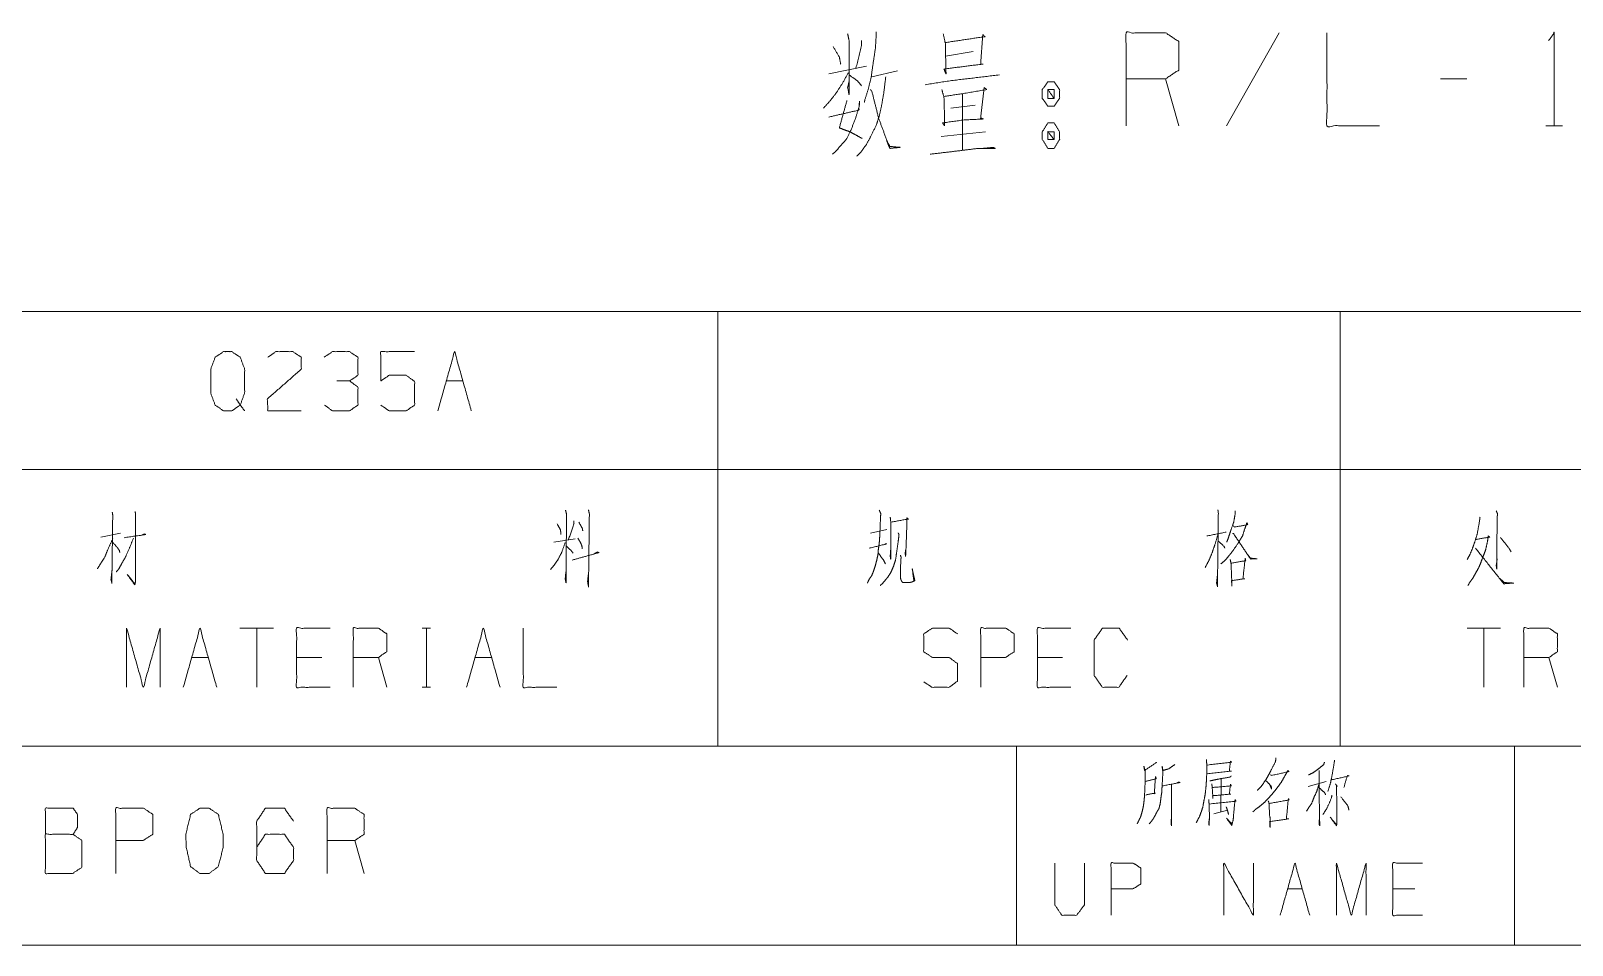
# Model space of a CAD drawing. Header units: millimetres. Extents: x 0 to 420, y 0 to 297.
# Drawn here: x 285.4 to 347.3, y 29 to 65.7 of the extents above; entities that cross this region are included whole.
import ezdxf

# ---------------------------------------------------------------- set-up
doc = ezdxf.new("R2010")
doc.units = ezdxf.units.MM
doc.layers.add('1', color=7, linetype='Continuous', true_color=0xffffff)

msp = doc.modelspace()

# ---------------------------------------------------------------- linework, layer by layer
at = {"layer": '1', "color": 95, "linetype": 'Continuous', "lineweight": 18}
for p, q in [((335.552, 65.664), (333.437, 61.924)), ((322.139, 64.72), (323.252, 64.916)), ((317.464, 64.011), (318.967, 64.326)), ((319.189, 63.893), (320.219, 64.129)), ((331.517, 61.924), (330.988, 63.814)), ((343.093, 63.814), (342.035, 63.814)), ((322.835, 63.224), (322.835, 60.94)), ((322.361, 62.633), (323.336, 62.751)), ((346.265, 61.924), (346.933, 61.924)), ((321.972, 61.491), (323.753, 61.688)), ((283, 54.463), (313, 54.463)), ((313, 54.463), (313, 48.113)), ((313, 54.463), (338, 54.463)), ((338, 54.463), (338, 48.113)), ((338, 54.463), (368, 54.463)), ((302.087, 51.675), (302.759, 51.675)), ((283, 48.113), (313, 48.113)), ((313, 48.113), (313, 37)), ((313, 48.113), (338, 48.113)), ((338, 48.113), (338, 37)), ((338, 48.113), (368, 48.113)), ((288.212, 45.4), (289.007, 45.55)), ((306.406, 45.2), (307.272, 45.325)), ((319.13, 45.55), (319.784, 45.7)), ((295.143, 41.737), (293.8, 41.737)), ((294.472, 41.737), (294.472, 39.362)), ((301.124, 41.737), (301.46, 41.737)), ((301.301, 41.737), (301.301, 39.362)), ((344.449, 41.737), (343.106, 41.737)), ((343.778, 41.737), (343.778, 39.362)), ((291.859, 40.563), (292.531, 40.563)), ((297.084, 40.563), (296.076, 40.563)), ((299.696, 39.362), (299.36, 40.563)), ((303.242, 40.563), (303.913, 40.563)), ((326.847, 40.563), (325.839, 40.563)), ((346.726, 39.362), (346.39, 40.563)), ((301.124, 39.362), (301.46, 39.362)), ((283, 37), (313, 37)), ((313, 37), (338, 37)), ((338, 37), (368, 37)), ((333.22, 35.666), (333.204, 34.364)), ((336.715, 35.379), (337.433, 35.578)), ((332.923, 34.275), (333.469, 34.43)), ((298.784, 31.882), (298.413, 33.206)), ((335.887, 31.261), (336.48, 31.261)), ((341.006, 31.261), (340.116, 31.261))]:
    msp.add_line(p, q, dxfattribs=at)
at = {"layer": '1', "color": 132, "linetype": 'Continuous', "lineweight": 18}
for p, q in [((235, 37), (415, 37)), ((325, 37), (325, 29)), ((345, 37), (345, 29)), ((235, 29), (415, 29))]:
    msp.add_line(p, q, dxfattribs=at)
at = {"layer": '1', "color": 95, "linetype": 'Continuous', "lineweight": 18}
for points, knots in [([(319.356, 65.704), (319.356, 65.468), (319.328, 65.035), (319.245, 64.483), (319.161, 63.893), (319.05, 63.42), (318.911, 62.987), (318.883, 62.869)], [0, 0, 0.08186, 0.232244, 0.425427, 0.632112, 0.800314, 0.957948, 1, 1]), ([(329.402, 61.924), (329.402, 65.664), (330.988, 65.664), (331.517, 65.31), (331.517, 64.168), (330.988, 63.814), (329.402, 63.814)], [0, 0, 0.400952, 0.571035, 0.639278, 0.761674, 0.829917, 1, 1]), ([(337.472, 65.664), (337.472, 61.924), (339.587, 61.924)], [0, 0, 0.638733, 1, 1]), ([(346.377, 65.35), (346.599, 65.664), (346.599, 61.924)], [0, 0, 0.093487, 1, 1]), ([(317.631, 65.113), (317.881, 64.68), (317.937, 64.405)], [0, 0, 0.640216, 1, 1]), ([(318.215, 65.625), (318.271, 65.35), (318.271, 63.184), (318.215, 63.46), (318.271, 63.696)], [0, 0, 0.094654, 0.823643, 0.918297, 1, 1]), ([(318.772, 65.35), (318.772, 65.153), (318.549, 64.247)], [0, 0, 0.174306, 1, 1]), ([(322.055, 65.625), (322.139, 65.231), (322.167, 64.011), (322.083, 64.208), (323.642, 64.405), (323.558, 64.405), (323.642, 65.586), (323.725, 65.507), (322.139, 65.271)], [0, 0, 0.062938, 0.253849, 0.287287, 0.532982, 0.546038, 0.731203, 0.749152, 1, 1]), ([(318.243, 64.05), (317.992, 63.617), (317.742, 63.224), (317.491, 62.909), (317.241, 62.633)], [0, 0, 0.287238, 0.55514, 0.786184, 1, 1]), ([(318.271, 63.972), (318.605, 63.735), (318.772, 63.538)], [0, 0, 0.613108, 1, 1]), ([(319.746, 63.893), (319.662, 63.224), (319.579, 62.751), (319.495, 62.357), (319.384, 62.003), (319.161, 61.531), (318.967, 61.176), (318.744, 60.861), (318.577, 60.704)], [0, 0, 0.194372, 0.33263, 0.448612, 0.555645, 0.70616, 0.82269, 0.933851, 1, 1]), ([(321.332, 63.578), (322.334, 63.735), (324.31, 63.972)], [0, 0, 0.33759, 1, 1]), ([(319.134, 63.381), (319.189, 63.302), (319.468, 62.2), (319.662, 61.688), (319.857, 61.137), (319.913, 61.019), (320.33, 61.058), (319.913, 61.098), (319.774, 61.334)], [0, 0, 0.026718, 0.341744, 0.493484, 0.655464, 0.691645, 0.807839, 0.924033, 1, 1]), ([(322, 63.381), (322.083, 63.066), (322.111, 62.121), (322.111, 61.924), (322.027, 62.042), (322.89, 62.161), (323.67, 62.2), (323.558, 62.239), (323.697, 63.46), (323.809, 63.381), (322.862, 63.224), (322.083, 63.105)], [0, 0, 0.050173, 0.195727, 0.226037, 0.24831, 0.382415, 0.502573, 0.520756, 0.7099, 0.730899, 0.878625, 1, 1]), ([(326.508, 63.696), (326.257, 63.696), (326.035, 63.381), (326.035, 63.027), (326.257, 62.712), (326.508, 62.712), (326.73, 63.027), (326.73, 63.381), (326.508, 63.696)], [0, 0, 0.091008, 0.231142, 0.359869, 0.500004, 0.591013, 0.731144, 0.85987, 1, 1]), ([(326.257, 63.027), (326.508, 63.027), (326.257, 63.381), (326.257, 63.027)], [0, 0, 0.241156, 0.658897, 1, 1]), ([(326.508, 63.027), (326.508, 63.381), (326.257, 63.381)], [0, 0, 0.585827, 1, 1]), ([(317.464, 62.279), (318.66, 62.554), (318.688, 62.909), (318.688, 62.751), (318.549, 62.279), (318.354, 61.767), (318.159, 61.373), (317.937, 61.137), (317.742, 60.901), (317.603, 60.783)], [0, 0, 0.30447, 0.392578, 0.431617, 0.55371, 0.68947, 0.798365, 0.878842, 0.954749, 1, 1]), ([(318.187, 62.948), (317.881, 61.846), (318.076, 61.767), (318.299, 61.688), (318.521, 61.57), (318.8, 61.413)], [0, 0, 0.52911, 0.626298, 0.735532, 0.852097, 1, 1]), ([(326.73, 61.688), (326.508, 62.042), (326.257, 62.042), (326.035, 61.688), (326.035, 61.373), (326.257, 61.019), (326.508, 61.019), (326.73, 61.373), (326.73, 61.688)], [0, 0, 0.149198, 0.238508, 0.38771, 0.499998, 0.649202, 0.738512, 0.887711, 1, 1]), ([(326.257, 61.688), (326.257, 61.373), (326.508, 61.373)], [0, 0, 0.556989, 1, 1]), ([(326.508, 61.688), (326.257, 61.688), (326.508, 61.373), (326.508, 61.688)], [0, 0, 0.258816, 0.674596, 1, 1]), ([(321.526, 60.783), (322.835, 60.94), (323.475, 61.019), (324.143, 61.019), (324.059, 61.058), (323.642, 61.019)], [0, 0, 0.419314, 0.624579, 0.837164, 0.866544, 1, 1]), ([(293.653, 50.95), (293.812, 50.7), (293.476, 50.475), (293.14, 50.475), (292.804, 50.7), (292.628, 51.175), (292.628, 52.15), (292.804, 52.625), (293.14, 52.85), (293.476, 52.85), (293.812, 52.625), (293.989, 52.15), (293.989, 51.2), (293.812, 50.7), (293.989, 50.475)], [0, 0, 0.043279, 0.102317, 0.151367, 0.210407, 0.284429, 0.426831, 0.500853, 0.559894, 0.608944, 0.667982, 0.742004, 0.880755, 0.958211, 1, 1]), ([(294.922, 52.625), (295.24, 52.85), (295.929, 52.85), (296.265, 52.625), (296.265, 52.15), (294.904, 50.95), (294.922, 50.475), (296.265, 50.475)], [0, 0, 0.069691, 0.192979, 0.265274, 0.350227, 0.674741, 0.759752, 1, 1]), ([(298.206, 51.675), (298.542, 51.9), (298.542, 52.625), (298.206, 52.85), (297.516, 52.85), (297.181, 52.625)], [0, 0, 0.153872, 0.429851, 0.583723, 0.846122, 1, 1]), ([(299.457, 50.7), (299.793, 50.475), (300.482, 50.475), (300.818, 50.7), (300.818, 51.65), (300.482, 51.9), (299.793, 51.9), (299.457, 51.675), (299.457, 52.85), (300.818, 52.85)], [0, 0, 0.062229, 0.168345, 0.230571, 0.376816, 0.441264, 0.547379, 0.609609, 0.79049, 1, 1]), ([(297.198, 50.7), (297.516, 50.475), (298.206, 50.475), (298.542, 50.7), (298.542, 51.425), (298.206, 51.675), (297.693, 51.675)], [0, 0, 0.124123, 0.34369, 0.472445, 0.703376, 0.836727, 1, 1]), ([(306.883, 46.475), (306.919, 46.325), (306.901, 43.575), (306.866, 43.725), (306.901, 44.025)], [0, 0, 0.04586, 0.864244, 0.910105, 1, 1]), ([(307.803, 46.5), (307.838, 46.325), (307.803, 43.4), (307.767, 43.625), (307.803, 43.925)], [0, 0, 0.049134, 0.854185, 0.916866, 1, 1]), ([(319.483, 46.475), (319.554, 46.325), (319.536, 46.25), (319.518, 45.75), (319.501, 45.4), (319.483, 45.15), (319.448, 44.9), (319.43, 44.675), (319.377, 44.45), (319.324, 44.25), (319.253, 44.025), (319.183, 43.85), (319.077, 43.7), (319.006, 43.55)], [0, 0, 0.054643, 0.080035, 0.244904, 0.360386, 0.442974, 0.526176, 0.600549, 0.676724, 0.744906, 0.822623, 0.884822, 0.945356, 1, 1]), ([(333.089, 46.5), (333.107, 46.35), (333.071, 43.425), (333.036, 43.55), (333.071, 43.875)], [0, 0, 0.04275, 0.870699, 0.907468, 1, 1]), ([(333.778, 46.45), (333.778, 46.3), (333.725, 46), (333.601, 45.65), (333.513, 45.375), (333.442, 45.2)], [0, 0, 0.115078, 0.348801, 0.633599, 0.855199, 1, 1]), ([(344.273, 46.45), (344.326, 46.325), (344.308, 46.2), (344.29, 44.125), (344.273, 44.25), (344.308, 44.525)], [0, 0, 0.049547, 0.09561, 0.852768, 0.898832, 1, 1]), ([(288.672, 46.4), (288.689, 46.275), (288.654, 43.55), (288.619, 43.7), (288.672, 44.175)], [0, 0, 0.03624, 0.818558, 0.862798, 1, 1]), ([(289.591, 46.425), (289.608, 46.3), (289.608, 43.675), (289.591, 43.525), (289.573, 43.475), (289.273, 43.9), (289.573, 43.525)], [0, 0, 0.03191, 0.695404, 0.733579, 0.746984, 0.878542, 1, 1]), ([(306.548, 45.925), (306.671, 45.7), (306.689, 45.6), (306.689, 45.5)], [0, 0, 0.560245, 0.781808, 1, 1]), ([(307.219, 46.05), (307.219, 45.925), (306.989, 45.275)], [0, 0, 0.153484, 1, 1]), ([(307.414, 46), (307.555, 45.75), (307.573, 45.65)], [0, 0, 0.738795, 1, 1]), ([(319.925, 46.2), (319.943, 46.025), (319.943, 44.525), (319.925, 44.625), (319.943, 44.875)], [0, 0, 0.086729, 0.826348, 0.876422, 1, 1]), ([(319.96, 46), (320.65, 46.125), (320.597, 46.175), (320.597, 46.05), (320.561, 45), (320.544, 44.625), (320.526, 44.75), (320.544, 44.875)], [0, 0, 0.271858, 0.30014, 0.348647, 0.756336, 0.902019, 0.951009, 1, 1]), ([(333.708, 45.85), (333.761, 45.8), (334.291, 45.9), (334.255, 45.975), (334.167, 45.725), (334.079, 45.45), (333.973, 45.275), (333.884, 45.125), (333.637, 44.775), (333.531, 44.65), (333.389, 44.475), (333.213, 44.325)], [0, 0, 0.027225, 0.228751, 0.259718, 0.35875, 0.466632, 0.543055, 0.60808, 0.768168, 0.829389, 0.913418, 1, 1]), ([(343.619, 46.2), (343.601, 46.05), (343.513, 45.55), (343.407, 45.2), (343.318, 44.95), (343.212, 44.7), (343.106, 44.5)], [0, 0, 0.084492, 0.368532, 0.573116, 0.721448, 0.873361, 1, 1]), ([(288.689, 45.325), (288.513, 44.95), (288.371, 44.6), (288.23, 44.375), (288.071, 44.125)], [0, 0, 0.306151, 0.584923, 0.781175, 1, 1]), ([(289.52, 45.35), (289.379, 45), (289.202, 44.6), (289.043, 44.325), (288.937, 44.125), (288.831, 44)], [0, 0, 0.247885, 0.535064, 0.743693, 0.892347, 1, 1]), ([(289.149, 45.375), (290.015, 45.5), (289.962, 45.525), (289.856, 45.475)], [0, 0, 0.832664, 0.888443, 1, 1]), ([(307.378, 45.35), (307.484, 45.175), (307.537, 45.05), (307.555, 44.925)], [0, 0, 0.438509, 0.729472, 1, 1]), ([(320.243, 45.575), (320.278, 45.5), (320.243, 45.2), (320.19, 44.825), (320.137, 44.475), (320.066, 44.25), (319.96, 44), (319.837, 43.8), (319.731, 43.675), (319.607, 43.525), (319.518, 43.45)], [0, 0, 0.035516, 0.164907, 0.327134, 0.478764, 0.579789, 0.69611, 0.796849, 0.867063, 0.950352, 1, 1]), ([(333.089, 45.5), (332.965, 45.075), (332.859, 44.775), (332.735, 44.475), (332.576, 44.175)], [0, 0, 0.310645, 0.53395, 0.761691, 1, 1]), ([(332.647, 45.45), (332.682, 45.45), (333.425, 45.6)], [0, 0, 0.044591, 1, 1]), ([(333.089, 45.25), (333.336, 45.025), (333.372, 44.95)], [0, 0, 0.801345, 1, 1]), ([(333.69, 45.55), (333.725, 45.525), (334.397, 44.525), (334.662, 44.525), (334.397, 44.55), (334.308, 44.675)], [0, 0, 0.022413, 0.64578, 0.782975, 0.920778, 1, 1]), ([(343.442, 45.3), (344.007, 45.4), (343.954, 45.45), (343.919, 45.225), (343.848, 44.9), (343.778, 44.7), (343.672, 44.425), (343.583, 44.2), (343.442, 43.95), (343.336, 43.75), (343.124, 43.45)], [0, 0, 0.202439, 0.228126, 0.308401, 0.42563, 0.500398, 0.604281, 0.689484, 0.790714, 0.870504, 1, 1]), ([(344.432, 45.375), (344.467, 45.35), (344.785, 44.95), (344.874, 44.8)], [0, 0, 0.059427, 0.76102, 1, 1]), ([(288.707, 45.175), (288.954, 44.875), (288.972, 44.775)], [0, 0, 0.792937, 1, 1]), ([(306.866, 45.175), (306.724, 44.775), (306.565, 44.475), (306.424, 44.275), (306.283, 44.1)], [0, 0, 0.34388, 0.619111, 0.817638, 1, 1]), ([(306.901, 45.05), (307.131, 44.825), (307.184, 44.75)], [0, 0, 0.777846, 1, 1]), ([(307.149, 44.475), (308.227, 44.775), (308.156, 44.8), (308.032, 44.725)], [0, 0, 0.835919, 0.891927, 1, 1]), ([(319.077, 44.95), (319.784, 45.125), (319.731, 45.125), (319.713, 45.1)], [0, 0, 0.896999, 0.962298, 1, 1]), ([(319.448, 44.75), (319.66, 44.475), (319.731, 44.325)], [0, 0, 0.676829, 1, 1]), ([(320.332, 44.675), (320.367, 44.575), (320.349, 44.5), (320.332, 43.8), (320.349, 43.7), (320.385, 43.625), (320.42, 43.575), (320.72, 43.575), (320.809, 43.6), (320.915, 43.65), (320.809, 44.125), (320.879, 43.625)], [0, 0, 0.040324, 0.069618, 0.335838, 0.374446, 0.405968, 0.429248, 0.543483, 0.578406, 0.622978, 0.808014, 1, 1]), ([(343.442, 44.95), (344.573, 43.525), (344.98, 43.55), (344.962, 43.55), (344.591, 43.575), (344.396, 43.75)], [0, 0, 0.63218, 0.773702, 0.779842, 0.909107, 1, 1]), ([(333.584, 44.5), (333.619, 44.325), (333.655, 43.425), (333.637, 43.65), (334.167, 43.725), (334.096, 43.725), (334.185, 44.55), (334.202, 44.45), (333.619, 44.35)], [0, 0, 0.051987, 0.314256, 0.379976, 0.535917, 0.556508, 0.79811, 0.827679, 1, 1]), ([(289.247, 39.362), (289.247, 41.737), (289.919, 39.362), (290.59, 41.737), (290.59, 39.362)], [0, 0, 0.245192, 0.5, 0.754808, 1, 1]), ([(297.42, 39.362), (296.076, 39.362), (296.076, 41.737), (297.42, 41.737)], [0, 0, 0.26539, 0.73461, 1, 1]), ([(298.353, 39.362), (298.353, 41.737), (299.36, 41.737), (299.696, 41.513), (299.696, 40.788), (299.36, 40.563), (298.353, 40.563)], [0, 0, 0.400952, 0.571034, 0.639278, 0.761674, 0.829918, 1, 1]), ([(305.182, 41.737), (305.182, 39.362), (306.526, 39.362)], [0, 0, 0.638733, 1, 1]), ([(321.269, 39.588), (321.604, 39.362), (322.294, 39.362), (322.63, 39.613), (322.63, 40.313), (322.294, 40.563), (321.622, 40.563), (321.269, 40.788), (321.269, 41.513), (321.622, 41.737), (322.294, 41.737), (322.63, 41.513)], [0, 0, 0.068037, 0.184055, 0.25452, 0.372335, 0.4428, 0.555844, 0.626371, 0.748393, 0.81892, 0.931964, 1, 1]), ([(323.563, 39.362), (323.563, 41.737), (324.57, 41.737), (324.906, 41.513), (324.906, 40.788), (324.553, 40.563), (323.563, 40.563)], [0, 0, 0.401147, 0.571311, 0.639588, 0.762044, 0.832821, 1, 1]), ([(327.183, 39.362), (325.839, 39.362), (325.839, 41.737), (327.183, 41.737)], [0, 0, 0.26539, 0.73461, 1, 1]), ([(329.441, 39.838), (329.106, 39.362), (328.452, 39.362), (328.116, 39.838), (328.116, 41.263), (328.452, 41.737), (329.123, 41.737), (329.459, 41.263)], [0, 0, 0.114568, 0.243366, 0.357936, 0.638584, 0.753154, 0.885433, 1, 1]), ([(345.383, 39.362), (345.383, 41.737), (346.39, 41.737), (346.726, 41.513), (346.726, 40.788), (346.39, 40.563), (345.383, 40.563)], [0, 0, 0.400951, 0.571036, 0.639278, 0.761673, 0.829915, 1, 1]), ([(330.629, 36.351), (330.566, 36.307), (330.145, 36.02), (330.114, 36.196), (330.161, 36.02), (330.161, 35.446), (330.145, 35.092), (330.129, 34.849), (330.098, 34.606), (330.051, 34.386), (329.989, 34.165), (329.911, 34.01), (329.848, 33.878)], [0, 0, 0.024363, 0.186803, 0.243942, 0.302154, 0.485024, 0.597668, 0.675195, 0.753199, 0.825098, 0.89819, 0.953346, 1, 1]), ([(331.363, 36.262), (331.113, 36.086), (330.879, 36.02), (330.847, 36.196), (330.879, 35.931), (330.863, 35.666), (330.847, 35.379), (330.832, 35.136), (330.801, 34.916), (330.769, 34.673), (330.723, 34.496), (330.645, 34.364), (330.566, 34.209), (330.488, 34.077), (330.41, 33.966), (330.332, 33.878)], [0, 0, 0.096319, 0.172937, 0.229415, 0.313416, 0.396985, 0.487495, 0.564125, 0.634336, 0.711437, 0.768975, 0.817388, 0.871906, 0.920319, 0.962889, 1, 1]), ([(332.626, 36.461), (332.642, 36.262), (332.642, 35.909), (332.626, 35.578), (332.611, 35.357), (332.58, 35.07), (332.533, 34.827), (332.486, 34.562), (332.424, 34.364), (332.346, 34.165), (332.221, 33.922)], [0, 0, 0.076503, 0.212087, 0.33934, 0.424292, 0.535105, 0.630037, 0.733301, 0.813245, 0.895183, 1, 1]), ([(332.673, 36.24), (333.641, 36.351), (333.594, 36.395), (333.548, 35.998), (333.626, 35.998), (332.658, 35.887)], [0, 0, 0.39108, 0.416924, 0.577585, 0.60892, 1, 1]), ([(335.202, 35.843), (335.248, 35.821), (335.951, 35.975), (335.904, 36.02), (335.779, 35.799), (335.639, 35.556), (335.498, 35.357), (335.342, 35.158), (335.17, 34.96), (334.983, 34.761), (334.78, 34.584), (334.624, 34.474), (334.499, 34.364)], [0, 0, 0.017093, 0.254607, 0.275864, 0.359629, 0.452278, 0.53264, 0.616084, 0.70281, 0.792986, 0.881828, 0.944963, 1, 1]), ([(335.42, 36.527), (335.405, 36.373), (335.217, 36.02), (335.108, 35.799), (334.983, 35.6), (334.827, 35.379), (334.671, 35.225)], [0, 0, 0.101774, 0.363754, 0.525154, 0.678922, 0.85608, 1, 1]), ([(337.371, 36.351), (337.34, 36.262), (337.137, 36.086), (336.918, 35.931), (336.731, 35.843)], [0, 0, 0.111856, 0.433088, 0.752703, 1, 1]), ([(337.152, 36.02), (337.168, 34.275), (337.184, 33.79), (337.152, 33.878), (337.168, 34.077)], [0, 0, 0.691283, 0.883884, 0.921006, 1, 1]), ([(337.777, 36.439), (337.761, 36.329), (337.683, 35.865), (337.621, 35.556), (337.511, 35.181)], [0, 0, 0.086565, 0.451629, 0.696477, 1, 1]), ([(330.192, 35.026), (330.223, 35.048), (330.582, 35.114), (330.535, 35.092), (330.582, 35.777), (330.613, 35.688), (330.176, 35.578)], [0, 0, 0.022681, 0.239273, 0.269981, 0.676983, 0.732557, 1, 1]), ([(330.863, 35.401), (331.566, 35.534), (331.519, 35.556), (331.441, 35.512)], [0, 0, 0.834819, 0.895271, 1, 1]), ([(331.222, 35.446), (331.222, 33.812), (331.207, 33.922), (331.222, 34.099)], [0, 0, 0.849783, 0.907772, 1, 1]), ([(333.626, 35.799), (333.579, 35.755), (333.188, 35.688), (332.97, 35.644), (332.767, 35.6)], [0, 0, 0.07226, 0.516589, 0.766867, 1, 1]), ([(332.845, 35.49), (332.861, 35.335), (332.892, 34.894), (332.876, 35.004), (333.61, 35.07), (333.548, 35.07), (333.594, 35.468), (333.626, 35.401), (332.861, 35.335)], [0, 0, 0.056492, 0.217482, 0.258029, 0.525926, 0.548635, 0.694164, 0.720796, 1, 1]), ([(335.03, 35.6), (335.061, 35.578), (335.233, 35.379), (335.248, 35.269), (335.186, 35.423)], [0, 0, 0.066028, 0.519581, 0.712132, 1, 1]), ([(337.152, 35.468), (337.059, 35.181), (336.949, 34.938), (336.856, 34.695), (336.762, 34.562), (336.653, 34.386)], [0, 0, 0.251918, 0.474135, 0.691326, 0.826694, 1, 1]), ([(337.168, 35.313), (337.371, 35.136), (337.418, 35.048)], [0, 0, 0.729109, 1, 1]), ([(337.808, 35.49), (337.886, 35.379), (337.855, 35.401), (337.87, 34.231), (337.87, 33.944), (337.855, 33.79), (337.605, 34.143), (337.855, 33.834)], [0, 0, 0.051678, 0.066298, 0.513635, 0.623349, 0.682727, 0.848098, 1, 1]), ([(337.652, 35.644), (338.354, 35.799), (338.292, 35.821), (338.151, 35.335)], [0, 0, 0.557066, 0.608364, 1, 1]), ([(332.72, 34.849), (332.736, 34.651), (332.751, 34.143), (332.736, 33.812), (332.72, 33.9), (332.751, 34.121)], [0, 0, 0.147471, 0.523364, 0.768667, 0.835021, 1, 1]), ([(332.751, 34.673), (333.813, 34.783), (333.782, 34.849), (333.766, 34.739), (333.719, 34.231), (333.704, 34.032), (333.641, 33.812), (333.438, 34.099), (333.657, 33.878)], [0, 0, 0.374083, 0.399749, 0.43883, 0.61759, 0.687458, 0.767887, 0.891105, 1, 1]), ([(335.108, 34.805), (335.139, 34.739), (335.17, 34.187), (335.186, 34.121), (335.186, 33.723), (335.17, 33.9), (335.17, 33.966), (335.935, 34.077), (335.842, 34.077), (335.92, 34.894), (335.951, 34.849), (335.904, 34.827), (335.155, 34.695)], [0, 0, 0.018828, 0.160986, 0.178485, 0.280676, 0.326272, 0.343303, 0.542024, 0.566111, 0.777126, 0.791033, 0.804348, 1, 1]), ([(337.668, 35.026), (337.652, 34.916), (337.48, 34.518), (337.309, 34.253)], [0, 0, 0.129619, 0.632946, 1, 1]), ([(338.027, 34.96), (338.308, 34.606), (338.354, 34.43)], [0, 0, 0.711821, 1, 1]), ([(285.986, 33.455), (285.986, 34.504), (287.098, 34.504), (287.274, 34.255), (287.274, 33.731), (287.098, 33.455), (285.986, 33.455), (285.986, 31.882), (287.079, 31.882), (287.45, 32.13), (287.45, 33.206), (287.098, 33.455)], [0, 0, 0.115916, 0.238847, 0.272469, 0.330428, 0.366584, 0.489514, 0.663389, 0.784163, 0.833486, 0.952453, 1, 1]), ([(288.815, 31.882), (288.815, 34.504), (289.927, 34.504), (290.298, 34.255), (290.298, 33.455), (289.907, 33.206), (288.815, 33.206)], [0, 0, 0.401148, 0.571313, 0.639589, 0.762044, 0.83282, 1, 1]), ([(292.561, 31.882), (292.931, 32.158), (293.126, 32.93), (293.126, 33.455), (292.931, 34.255), (292.561, 34.504), (292.19, 34.504), (291.819, 34.255), (291.624, 33.455), (291.643, 32.93), (291.819, 32.158), (292.19, 31.882), (292.561, 31.882)], [0, 0, 0.067525, 0.18397, 0.260582, 0.380941, 0.446139, 0.500306, 0.565503, 0.685862, 0.762527, 0.878308, 0.945833, 1, 1]), ([(294.472, 32.93), (294.823, 33.455), (295.584, 33.455), (295.955, 32.93), (295.955, 32.406), (295.584, 31.882), (294.823, 31.882), (294.472, 32.406), (294.472, 33.979), (294.823, 34.504), (295.584, 34.504), (295.955, 33.979)], [0, 0, 0.076963, 0.16976, 0.248073, 0.312018, 0.390331, 0.483128, 0.560092, 0.751927, 0.82889, 0.921688, 1, 1]), ([(297.301, 31.882), (297.301, 34.504), (298.413, 34.504), (298.784, 34.255), (298.784, 33.455), (298.413, 33.206), (297.301, 33.206)], [0, 0, 0.40095, 0.571035, 0.639277, 0.761673, 0.829915, 1, 1]), ([(333.423, 34.562), (333.485, 34.386), (333.516, 34.253)], [0, 0, 0.579215, 1, 1]), ([(326.539, 32.299), (326.539, 30.621), (326.82, 30.202), (327.413, 30.202), (327.725, 30.621), (327.725, 32.299)], [0, 0, 0.337151, 0.438599, 0.557782, 0.662849, 1, 1]), ([(328.802, 30.202), (328.802, 32.299), (329.691, 32.299), (329.988, 32.1), (329.988, 31.46), (329.676, 31.261), (328.802, 31.261)], [0, 0, 0.401145, 0.571312, 0.639588, 0.762043, 0.832818, 1, 1]), ([(333.328, 30.202), (333.328, 32.299), (334.514, 30.202), (334.514, 32.299)], [0, 0, 0.317574, 0.682426, 1, 1]), ([(337.853, 30.202), (337.853, 32.299), (338.447, 30.202), (339.04, 32.299), (339.04, 30.202)], [0, 0, 0.245192, 0.5, 0.754808, 1, 1]), ([(341.303, 30.202), (340.116, 30.202), (340.116, 32.299), (341.303, 32.299)], [0, 0, 0.265389, 0.734611, 1, 1])]:
    msp.add_open_spline(points, degree=1, knots=knots, dxfattribs=at)
for points in [[(301.751, 50.475), (302.423, 52.85), (303.095, 50.475)], [(291.524, 39.362), (292.195, 41.737), (292.867, 39.362)], [(302.906, 39.362), (303.578, 41.737), (304.249, 39.362)], [(335.591, 30.202), (336.184, 32.299), (336.777, 30.202)]]:
    msp.add_open_spline(points, degree=1, dxfattribs=at)

doc.saveas('drawing.dxf')
